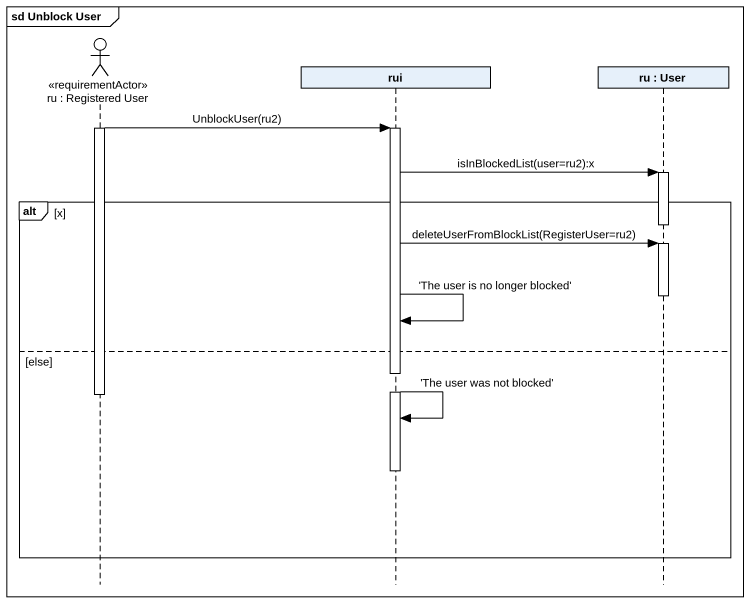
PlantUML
@startuml
mainframe sd Unblock User
hide footbox
actor "ru : Registered User" as ru <<requirementActor>>
participant rui
participant "ru : User" as ru_2

activate ru
ru -> rui : UnblockUser(ru2)
activate rui
rui -> ru_2 : isInBlockedList(user=ru2):x
activate ru_2
alt x
  deactivate ru_2
  rui -> ru_2 : deleteUserFromBlockList(RegisterUser=ru2)
  activate ru_2
  deactivate ru_2
  rui -> rui : 'The user is no longer blocked'
else else
  deactivate ru
  rui -> rui : 'The user was not blocked'
  deactivate rui
end
@enduml
